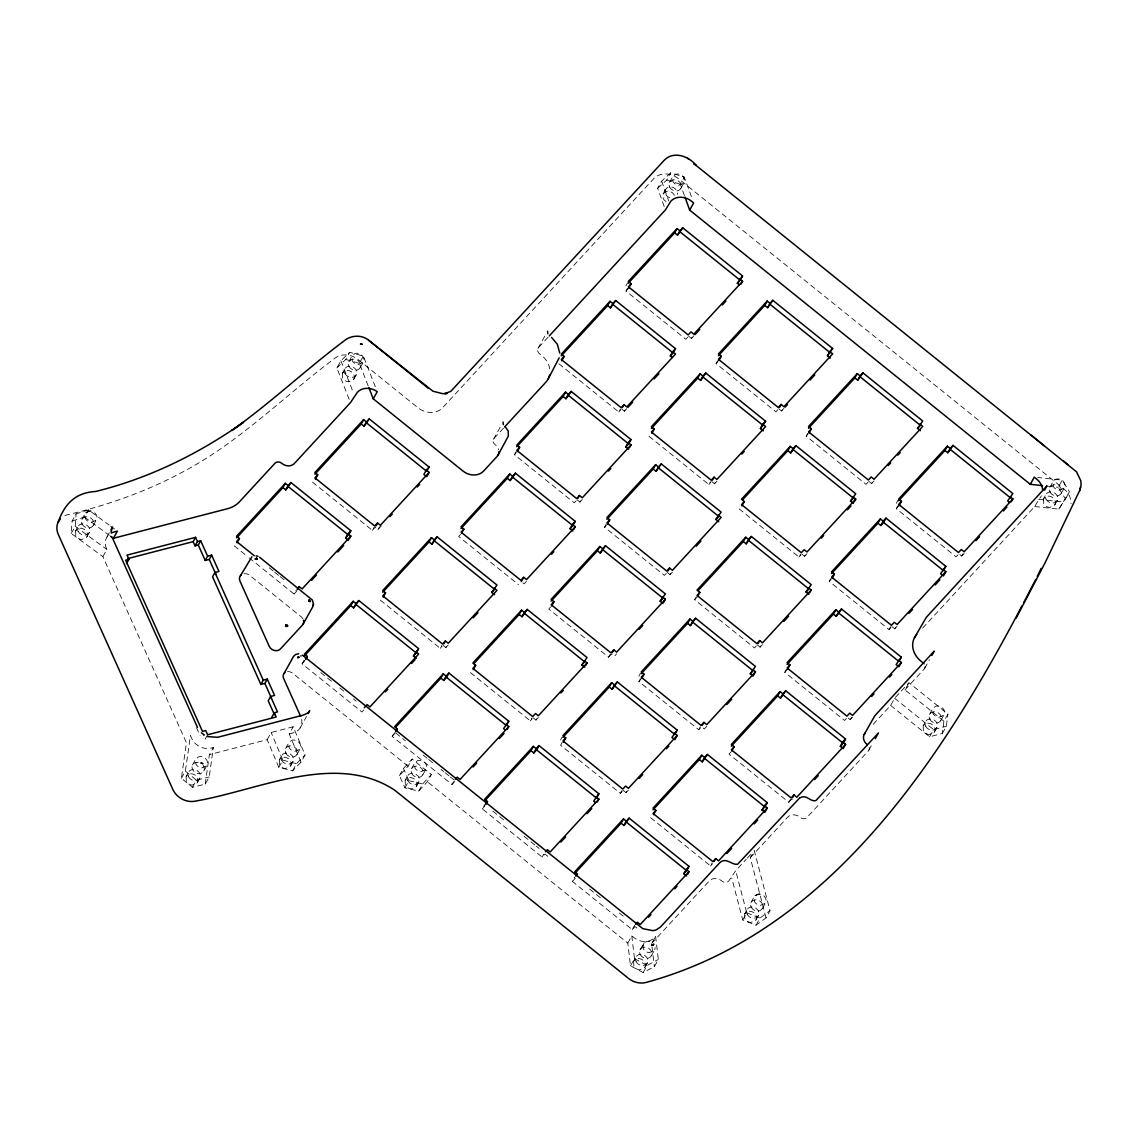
<?xml version="1.0" encoding="UTF-8"?>
<svg xmlns="http://www.w3.org/2000/svg" width="1138" height="1138" viewBox="0 0 1138 1138"><rect width="100%" height="100%" fill="white"/><g stroke="black" fill="none" stroke-linecap="round" stroke-linejoin="round"><path stroke-width="0.75" stroke-dasharray="5 3.75" d="M181.397 778.278L185.394 771.109L190.43 735.561L191.767 738.548A15.263 12.874 29.1 0 0 211.142 748.05L213.375 747.481L209.207 776.955L205.21 784.125L192.436 787.311L181.397 778.278L186.433 742.73L102.875 556.638L71.225 533.466L72.078 521.062L76.075 513.892L88.48 509.938L109.148 525.073M71.225 533.466L75.222 526.297L76.075 513.892M890.641 705.418L929.618 736.77L942.335 733.469L943.928 721.222L947.926 714.052L908.949 682.7L894.624 698.248L890.641 705.418L872.135 725.489M942.335 733.469L946.332 726.3L947.926 714.052M205.21 784.125L209.378 754.636L213.375 747.481M642.842 944.995L643.411 948.936A6.415 5.42 29.1 0 0 649.314 952.677L654.151 950.671A6.415 5.42 29.1 0 0 655.075 947.598M75.577 530.792L75.762 535.756A6.415 5.42 29.1 0 0 81.651 539.497L86.502 537.492A6.415 5.42 29.1 0 0 85.791 530.649A6.415 5.42 29.1 0 0 78.437 528.473L75.577 530.792L77.925 526.595M186.148 776.386L186.333 781.351A6.415 5.42 29.1 0 0 192.222 785.078L197.073 783.072A6.415 5.42 29.1 0 0 196.376 776.244A6.415 5.42 29.1 0 0 189.008 774.053L186.148 776.386L188.495 772.19M342.51 373.079L342.68 378.044A6.415 5.42 29.1 0 0 348.584 381.785L353.42 379.779A6.415 5.42 29.1 0 0 352.723 372.937A6.415 5.42 29.1 0 0 345.369 370.746L342.51 373.079L344.842 368.883M279.294 759.843L279.464 764.807A6.415 5.42 29.1 0 0 285.368 768.534L290.218 766.528A6.415 5.42 29.1 0 0 289.507 759.7A6.415 5.42 29.1 0 0 282.153 757.51L279.294 759.843L281.627 755.646M405.171 780.156L405.341 785.12A6.415 5.42 29.1 0 0 411.245 788.862L416.081 786.856A6.415 5.42 29.1 0 0 415.384 780.014A6.415 5.42 29.1 0 0 408.016 777.837L405.171 780.156L407.504 775.96M665.502 189.605L662.771 194.826L663.34 198.766A6.415 5.42 29.1 0 0 667.821 202.251M633.653 961.183L633.838 966.134A6.415 5.42 29.1 0 0 639.727 969.875L644.577 967.869A6.415 5.42 29.1 0 0 643.88 961.041A6.415 5.42 29.1 0 0 636.512 958.85L633.653 961.183L636 956.987M644.108 942.819L642.686 946.332L644.108 942.819L646.085 941.652A6.415 5.42 29.1 0 1 651.69 942.392M744.693 913.857L744.878 918.821A6.415 5.42 29.1 0 0 750.767 922.562L755.618 920.542A6.415 5.42 29.1 0 0 754.921 913.714A6.415 5.42 29.1 0 0 747.552 911.524L744.693 913.857L747.04 909.66M923.203 725.802L923.387 730.767A6.415 5.42 29.1 0 0 929.277 734.508L934.127 732.502A6.415 5.42 29.1 0 0 933.416 725.66A6.415 5.42 29.1 0 0 926.062 723.484L923.203 725.802L925.535 721.606M1043.56 498.729L1043.731 503.693A6.415 5.42 29.1 0 0 1049.634 507.434L1054.485 505.414A6.415 5.42 29.1 0 0 1053.774 498.586A6.415 5.42 29.1 0 0 1046.419 496.396L1043.56 498.729L1045.893 494.532M81.908 519.44L85.25 513.423L88.01 511.261A6.415 5.42 29.1 0 1 95.379 513.451A6.415 5.42 29.1 0 1 96.076 520.294L91.225 522.299A6.415 5.42 29.1 0 1 85.336 518.558L85.25 513.423M72.078 521.062L84.482 517.107L88.48 509.938M86.901 536.866L89.319 532.527M106.958 537.008L109.348 532.712M102.875 556.638L106.858 549.469L106.431 548.502A15.263 12.874 29.1 0 1 108.821 534.789M349.153 399.353L336.876 367.958L340.874 360.789L349.693 352.282L363.349 356.151L375.981 388.442M336.876 367.958L345.696 359.452L349.693 352.282M348.84 361.713L352.183 355.71L354.942 353.548A6.415 5.42 29.1 0 1 362.297 355.739A6.415 5.42 29.1 0 1 363.008 362.567L358.157 364.573A6.415 5.42 29.1 0 1 352.254 360.846L352.183 355.71M368.2 385.924L359.366 363.321L363.349 356.151M353.818 379.139L356.237 374.8M207.628 734.75L205.238 739.046L203.332 734.849M192.478 765.02L195.821 759.003L198.581 756.855A6.415 5.42 29.1 0 1 205.95 759.032A6.415 5.42 29.1 0 1 206.647 765.874L201.81 767.88A6.415 5.42 29.1 0 1 195.907 764.139L195.821 759.003M249.194 557.876L294.059 594.008L296.463 589.697M192.436 787.311L196.433 780.142L209.207 776.955M197.471 782.446L199.89 778.108M312.523 482.156L372.354 530.336L373.947 527.463M363.79 709.941L361.912 711.975L302.082 663.81L304.472 659.499M372.354 530.336L375.156 527.292L378.001 529.568L379.594 526.709M267.174 739.657L271.157 732.488L293.191 726.769L305.069 754.949L301.072 762.119L292.551 770.867L278.824 767.311L267.174 739.657L209.378 754.636M301.072 762.119L289.208 733.939L293.191 726.769M285.624 748.477L288.967 742.46L291.726 740.312A6.415 5.42 29.1 0 1 299.081 742.488A6.415 5.42 29.1 0 1 299.792 749.33L294.941 751.336A6.415 5.42 29.1 0 1 289.052 747.595L288.967 742.46M300.162 727.922L306.549 716.456M278.824 767.311L282.821 760.141L271.157 732.488M290.617 765.902L293.021 761.564M292.551 770.867L296.534 763.698L305.069 754.949M537.961 348.37L545.145 335.468M493.465 439.24L500.649 426.337M664.222 206.561L657.636 188.311L661.633 181.141L670.723 172.876L684.322 177.087L692.487 199.691M657.636 188.311L666.74 180.046L670.723 172.876M576.141 500.805L574.263 502.84L514.433 454.674L516.026 451.8M669.5 182.436L672.843 176.418L675.602 174.27A6.415 5.42 29.1 0 1 682.956 176.447A6.415 5.42 29.1 0 1 683.668 183.289L678.817 185.295A6.415 5.42 29.1 0 1 672.914 181.554L672.843 176.418M684.422 195.551L680.339 184.256L684.322 177.087M625.928 285.738L627.536 282.864M687.665 337.204L685.801 339.238L625.971 291.058L627.564 288.199M380.377 600.139L440.207 648.304L441.8 645.445M454.816 781.465L452.014 784.509L392.183 736.343L394.573 732.047L405.455 740.81M443.009 645.26L445.854 647.55L447.447 644.677M399.438 775.632L403.435 768.463L412.112 759.046L431.359 774.551L427.362 781.721L418.684 791.138L404.929 787.866L399.438 775.632L408.115 766.215L412.112 759.046M411.501 768.79L414.844 762.787L417.603 760.625A6.415 5.42 29.1 0 1 424.958 762.816A6.415 5.42 29.1 0 1 425.655 769.644L420.818 771.649A6.415 5.42 29.1 0 1 414.915 767.922L414.844 762.787M404.929 787.866L408.926 780.711L403.435 768.463M558.929 363.804L618.773 411.97L620.366 409.097M621.576 408.926L624.406 411.202L626.014 408.343M416.48 786.216L418.898 781.877M418.684 791.138L422.682 783.968L431.359 774.551M577.066 499.795L579.911 502.071L581.504 499.212M688.604 336.194L691.435 338.47L693.042 335.61M452.014 784.509L453.607 781.65M666.242 573.353L664.364 575.373L604.534 527.207L606.127 524.334M777.766 409.737L775.903 411.771L716.072 363.605L717.665 360.732M470.478 672.672L530.308 720.852L531.901 717.978M547.762 856.288L544.917 854.012L542.115 857.056L482.284 808.876L484.674 804.58M533.11 717.808L535.955 720.084L537.549 717.225M560.55 739.885L562.144 737.026M550.636 606.981L548.772 609.015L608.602 657.181L610.196 654.307M562.172 742.346L560.579 745.219L620.409 793.385L622.287 791.351M649.044 436.338L708.874 484.504L710.468 481.644M711.677 481.459L714.508 483.75L716.115 480.876M667.167 572.329L670.012 574.619L671.605 571.745M778.705 408.727L781.536 411.017L783.143 408.144M638.831 676.214L640.438 673.355M706.726 726.371L704.351 728.96L701.506 726.67L698.704 729.714L638.873 681.548L640.466 678.675M542.115 857.056L543.708 854.183M756.343 645.886L754.466 647.92L694.635 599.74L696.228 596.881M867.867 482.284L866.004 484.319L806.173 436.139L807.767 433.279M620.409 793.385L622.002 790.512M636.91 928.067L635.032 926.545L632.216 929.59L572.386 881.424L574.775 877.114M623.211 790.341L626.056 792.631L627.65 789.758M698.704 729.714L700.297 726.855M739.145 508.871L798.976 557.051L800.569 554.178M801.778 554.007L804.609 556.283L806.216 553.424M757.282 644.876L760.113 647.152L761.706 644.293M868.806 481.274L871.651 483.55L873.244 480.677M632.216 929.59L634.62 925.294L632.145 923.302M627.806 943.089L631.803 935.92L633.852 937.584A15.263 12.874 29.1 0 0 654.478 937.556L655.602 936.332L658.347 959.476L654.364 966.646L643.183 972.592L630.509 965.863L627.806 943.089L427.362 781.721M890.94 627.55L889.077 629.584L829.246 581.418L830.84 578.545M846.444 718.419L844.567 720.454L784.736 672.288L786.33 669.414M630.509 965.863L634.492 958.694L631.803 935.92M639.983 949.817L644.008 942.918M896.246 503.352L897.839 500.478M652.415 942.065L655.602 936.332M957.968 554.818L956.105 556.852L896.275 508.686L897.868 505.813M644.976 967.243L647.394 962.904M643.183 972.592L647.166 965.422L658.347 959.476M650.68 817.753L710.51 865.918L712.104 863.059M651.619 943.487L709.33 880.869A9.161 7.724 29.1 0 1 721.705 880.855L722.089 881.168A4.879 4.125 29.1 0 0 728.676 881.153L735.703 870.698L746.144 859.361M766.03 917.854L750.283 857.711L754.281 850.541L770.013 910.685L766.03 917.854L756.03 925.208L742.73 919.959L731.706 877.867M730.838 752.062L728.974 754.081L788.805 802.262L790.398 799.388M889.077 629.584L890.67 626.711M891.879 626.54L894.724 628.83L896.317 625.957M848.322 718.178L850.214 719.7L851.807 716.826M751.023 902.491L754.366 896.474L757.126 894.326A6.415 5.42 29.1 0 1 764.494 896.516A6.415 5.42 29.1 0 1 765.191 903.344L760.355 905.35A6.415 5.42 29.1 0 1 754.451 901.609L754.366 896.474M742.73 919.959L746.713 912.79L735.703 870.698M756.016 919.917L758.434 915.578M756.03 925.208L760.013 918.039L770.013 910.685M959.86 554.562L961.752 556.084L963.345 553.224M868.906 750.113L871.295 745.803M943.928 721.222L904.966 689.87L908.949 682.7M924.668 668.305L929.462 659.699M922.69 628.062L1034.698 506.524L1039.748 498.188A15.263 12.874 29.1 0 0 1041.412 495.827M1049.89 487.363L1053.233 481.346L1055.993 479.198A6.415 5.42 29.1 0 1 1063.347 481.374A6.415 5.42 29.1 0 1 1064.058 488.216L1059.208 490.222A6.415 5.42 29.1 0 1 1053.319 486.481L1053.233 481.346M929.533 714.436L932.875 708.433L935.635 706.271A6.415 5.42 29.1 0 1 942.989 708.462A6.415 5.42 29.1 0 1 943.701 715.29L938.85 717.296A6.415 5.42 29.1 0 1 932.961 713.569L932.875 708.433M1034.698 506.524L1058.852 509.113L1065.453 498.956L1058.212 487.32L1062.195 480.151L1037.756 477.519M1054.869 504.788L1057.287 500.45M929.618 736.77L933.615 729.6L946.332 726.3M934.526 731.862L936.93 727.523M1058.852 509.113L1069.45 491.787L1062.195 480.151M1065.453 498.956L1069.45 491.787M93.302 525.358L96.474 519.653M360.234 367.631L363.406 361.941M203.873 770.938L207.045 765.248M297.018 754.394L300.19 748.704M680.894 188.353L684.066 182.663M422.881 774.708L426.053 769.018M651.377 955.735L654.549 950.045M762.417 908.409L765.59 902.719M1061.285 493.28L1064.457 487.59M940.927 720.354L944.099 714.664M663.17 193.801L666.029 191.469A6.415 5.42 29.1 0 1 674.82 196.248M294.059 594.008L296.876 590.963M548.075 337.218L538.502 347.616A4.879 4.125 29.1 0 0 539.469 353.719L541.66 355.483A21.38 18.023 29.1 0 1 549.853 369.523M378.001 529.568L381.557 525.699M625.971 291.058L628.773 288.014M503.437 428.244L493.992 438.486A4.879 4.125 29.1 0 0 494.959 444.588L495.343 444.901A9.161 7.724 29.1 0 1 498.615 449.709M302.082 663.81L304.884 660.765L302.054 658.475M514.433 454.674L516.296 452.639M460.534 534.433L458.671 536.467L518.501 584.648M618.773 411.97L620.637 409.936M624.406 411.202L626.782 408.627M691.435 338.47L693.824 335.895M440.207 648.304L442.07 646.284M445.854 647.55L448.23 644.962M579.911 502.071L582.286 499.497M716.072 363.605L717.936 361.571M526.524 581.305L524.134 583.879L521.304 581.603M392.183 736.343L394.986 733.299L392.155 731.009M604.534 527.207L606.398 525.173M708.874 484.504L710.738 482.484M714.508 483.75L716.897 481.161M781.536 411.017L783.926 408.428M530.308 720.852L532.186 718.818M535.955 720.084L538.331 717.509M670.012 574.619L672.387 572.044M806.173 436.139L808.037 434.104M608.602 657.181L611.405 654.137L614.25 656.413L616.625 653.838M482.284 808.876L485.087 805.832L482.256 803.556M694.635 599.74L696.499 597.72M638.873 681.548L640.737 679.514M798.976 557.051L800.839 555.017M804.609 556.283L806.998 553.708M871.651 483.55L874.027 480.976M626.056 792.631L628.432 790.042M760.113 647.152L762.488 644.577M829.246 581.418L831.11 579.384M896.275 508.686L899.077 505.642M572.386 881.424L575.188 878.38L572.357 876.089M784.736 672.288L787.539 669.244M894.724 628.83L897.1 626.241M961.752 556.084L964.128 553.509M710.51 865.918L712.388 863.898M850.214 719.7L852.59 717.111M788.805 802.262L791.607 799.217L793.499 800.739M747.31 858.109L753.114 851.807M750.283 857.711L787.624 817.198A9.161 7.724 29.1 0 1 799.986 817.184L800.37 817.497A4.879 4.125 29.1 0 0 806.97 817.497L868.379 750.867A4.879 4.125 29.1 0 0 869.148 747.325M904.966 689.87L924.141 669.059A4.879 4.125 29.1 0 0 924.91 665.531M85.933 512.541L90.343 510.99M755.049 895.606L759.459 894.041M86.033 512.441L90.144 510.976M755.148 895.506L759.259 894.041M289.208 733.939L293.007 732.957A15.263 12.874 29.1 0 0 301.655 719.415M1047.742 486.196L1058.212 487.32M1038.681 499.354L1062.849 501.943M408.926 780.711L422.682 783.968M282.821 760.141L296.534 763.698M345.696 359.452L359.366 363.321M666.74 180.046L680.339 184.256M746.713 912.79L760.013 918.039M634.492 958.694L647.166 965.422M110.528 526.083L114.653 529.113M84.482 517.107L109.291 535.273M75.222 526.297L106.858 549.469M894.624 698.248L933.615 729.6M269.265 567.805L273.333 571.091M274.699 572.186L278.782 575.472M280.133 576.568L285.581 580.949M234.229 545.827L247.828 556.781M320.788 672.643L326.236 677.025M327.588 678.12L331.67 681.406M339.835 687.964L343.904 691.25M353.434 698.917L356.151 701.108M423.18 755.077L427.305 758.392M428.685 759.501L434.175 763.925M441.018 769.43L443.706 771.592M445.043 772.674L449.055 775.903M450.392 776.984L454.403 780.213M492.839 811.152L503.721 819.915M524.12 836.33L529.554 840.712M530.92 841.807L534.988 845.093M536.354 846.188L539.071 848.379M589.64 889.077L601.803 898.864M619.356 913.003L623.411 916.275M408.115 766.215L292.551 673.184A6.103 5.149 29.1 0 0 287.217 671.69M185.394 771.109L196.433 780.142M196.461 727.609L200.089 735.674M340.874 360.789L353.15 392.183M661.633 181.141L668.817 201.056M652.003 946.802L654.364 966.646M302.95 618.93A6.714 5.662 29.1 0 0 301.086 616.696L249.805 575.43A6.714 5.662 29.1 0 0 243.945 573.78M64.852 515.685A18.393 15.519 29.1 0 1 67.555 514.717C122.52 501.716 175.793 480.336 222.166 447.746C261.64 420.15 296.591 386.792 335.198 358.043A18.308 15.448 29.1 0 1 358.171 359.608L417.931 407.717A18.336 15.463 29.1 0 0 442.668 407.689L653.724 178.666A18.336 15.463 29.1 0 1 678.447 178.638L1063.888 488.942A18.336 15.463 29.1 0 1 1071 503.665M669.656 197.77A6.415 5.42 29.1 0 1 665.189 190.402A6.415 5.42 29.1 0 1 672.643 187.272A6.415 5.42 29.1 0 1 677.252 194.584M203.119 765.22A6.415 5.42 29.1 0 1 200.516 773.47A6.415 5.42 29.1 0 1 192.038 767.823A6.415 5.42 29.1 0 1 199.079 762.531M1046.021 499.169A6.415 5.42 29.1 0 0 1056.718 501.303A6.415 5.42 29.1 0 0 1052.067 491.943A6.415 5.42 29.1 0 0 1046.021 499.169M1050.004 492A6.415 5.42 29.1 0 0 1060.716 494.148A6.415 5.42 29.1 0 0 1056.064 484.774A6.415 5.42 29.1 0 0 1050.004 492M669.613 187.073A6.415 5.42 29.1 0 0 680.325 189.207A6.415 5.42 29.1 0 0 675.659 179.847A6.415 5.42 29.1 0 0 669.613 187.073M348.953 366.351A6.415 5.42 29.1 0 0 359.665 368.499A6.415 5.42 29.1 0 0 354.999 359.124A6.415 5.42 29.1 0 0 348.953 366.351M344.97 373.52A6.415 5.42 29.1 0 0 355.668 375.668A6.415 5.42 29.1 0 0 351.016 366.294A6.415 5.42 29.1 0 0 344.97 373.52M82.036 524.077A6.415 5.42 29.1 0 0 92.733 526.211A6.415 5.42 29.1 0 0 88.081 516.851A6.415 5.42 29.1 0 0 82.036 524.077M78.038 531.247A6.415 5.42 29.1 0 0 88.75 533.381A6.415 5.42 29.1 0 0 84.098 524.006A6.415 5.42 29.1 0 0 78.038 531.247M281.755 760.284A6.415 5.42 29.1 0 0 292.452 762.417A6.415 5.42 29.1 0 0 287.8 753.057A6.415 5.42 29.1 0 0 281.755 760.284M285.738 753.114A6.415 5.42 29.1 0 0 296.449 755.248A6.415 5.42 29.1 0 0 291.797 745.888A6.415 5.42 29.1 0 0 285.738 753.114M640.111 954.455A6.415 5.42 29.1 0 0 650.808 956.589A6.415 5.42 29.1 0 0 646.156 947.229A6.415 5.42 29.1 0 0 640.111 954.455M411.615 773.427A6.415 5.42 29.1 0 0 422.312 775.575A6.415 5.42 29.1 0 0 417.66 766.201A6.415 5.42 29.1 0 0 411.615 773.427M407.632 780.597A6.415 5.42 29.1 0 0 418.329 782.745A6.415 5.42 29.1 0 0 413.677 773.371A6.415 5.42 29.1 0 0 407.632 780.597M636.114 961.624A6.415 5.42 29.1 0 0 646.825 963.758A6.415 5.42 29.1 0 0 642.173 954.398A6.415 5.42 29.1 0 0 636.114 961.624M751.151 907.128A6.415 5.42 29.1 0 0 761.848 909.276A6.415 5.42 29.1 0 0 757.197 899.902A6.415 5.42 29.1 0 0 751.151 907.128M747.154 914.298A6.415 5.42 29.1 0 0 757.865 916.446A6.415 5.42 29.1 0 0 753.214 907.071A6.415 5.42 29.1 0 0 747.154 914.298M929.646 719.074A6.415 5.42 29.1 0 0 940.358 721.222A6.415 5.42 29.1 0 0 935.706 711.847A6.415 5.42 29.1 0 0 929.646 719.074M925.663 726.243A6.415 5.42 29.1 0 0 936.361 728.391A6.415 5.42 29.1 0 0 931.709 719.017A6.415 5.42 29.1 0 0 925.663 726.243M188.609 776.827A6.415 5.42 29.1 0 0 199.321 778.961A6.415 5.42 29.1 0 0 194.669 769.601A6.415 5.42 29.1 0 0 188.609 776.827"/><path stroke-width="1.5" d="M300.944 656.157L300.958 655.716M1016.163 618.133L1045.31 562.343L1079.72 490.421L1081.1 484.717L1080.801 480.777L1076.548 471.843L693.625 163.459L696.001 165.266C688.405 155.792 673.07 150.543 663.795 160.728L450.833 391.316L444.844 393.677L447.362 393.364L442.81 393.691L432.995 391.23L368.669 340.276C362.382 334.928 352.581 335.041 345.895 339.551C306.89 368.612 271.498 402.24 231.868 430.463L243.518 422.226C198.78 453.778 148.993 478.387 95.663 491.474C75.307 492.654 64.681 503.835 58.081 522.257A18.393 15.519 29.1 0 0 58.351 534.576L172.905 789.559A18.336 15.463 29.1 0 0 196.149 800.953C258.113 790.441 335.71 751.265 394.673 790.156L628.389 978.31A18.35 15.477 29.1 0 0 646.398 982.364C827.525 932.747 939.604 762.631 1022.009 605.814M111.026 531.816L112.548 526.979L110.955 529.839M303.149 624.051L312.722 606.853L313.476 603.951L312.296 599.996L259.606 557.264M313.149 605.644L313.476 603.951M1079.72 490.421L1080.716 487.22M285.894 624.975L285.482 626.213L286.847 625.089L287.857 626.014L286.634 625.231L286.762 626.526L286.363 625.246L286.107 626.469L285.894 624.975L286.847 625.089M503.039 422.042L503.352 424.702M547.534 331.172L547.847 333.832M559.171 357.844L548.217 378.869M1037.287 576.34L1041.114 568.403M1023.631 602.727L1035.765 579.512M110.671 536.283L113.43 538.288L117.413 531.133L114.113 531.987A15.263 12.874 29.1 0 0 111.254 533.082M126.503 563.637L128.893 559.327L126.987 555.116L195.551 537.349L197.443 541.56L195.053 545.87L193.147 541.645L195.551 537.349M198.297 545.031L200.686 540.721L207.614 556.169L205.224 560.465L198.297 545.031L195.053 545.87M205.224 560.465L209.236 559.427L211.625 555.116L218.965 571.475L214.954 572.514L212.564 576.81L260.872 684.45L264.884 683.412L267.274 679.116L274.599 695.446L270.588 696.484L268.198 700.795L274.443 714.678M237.031 542.783L239.435 538.487L236.59 536.197L285.325 483.323L288.156 485.599L285.766 489.909L282.935 487.619L285.325 483.323M285.766 489.909L290.972 482.555L350.817 530.721L349.224 533.58M240.388 575.856L251.939 556.766M315.326 479.126L317.715 474.816L314.885 472.54L363.619 419.652L366.45 421.942L364.06 426.238L361.23 423.962L363.619 419.652M498.913 451.516A9.161 7.724 29.1 0 1 497.164 456.338L483.622 471.032A15.263 12.874 29.1 0 1 462.995 471.061L374.018 399.424A15.249 12.859 29.1 0 0 373.25 398.841L377.233 391.671A15.263 12.874 29.1 0 0 357.389 392.283L350.447 402.653L294.372 463.507A9.161 7.724 29.1 0 1 281.996 463.522L281.612 463.209A4.879 4.125 29.1 0 0 275.012 463.223L239.563 501.687A30.541 25.747 29.1 0 1 227.6 508.686L113.43 538.288M364.06 426.238L369.267 418.884L429.111 467.049L427.504 469.923M297.672 589.527L299.266 586.653L302.096 588.943L350.831 536.055L348 533.779L350.817 530.721M260.872 684.45L263.262 680.154L267.274 679.116M348.441 540.365L345.596 538.075L348 533.779M349.238 538.928L350.831 536.055M283.988 673.568L293.561 656.37L295.624 654.478L298.697 653.753M375.953 525.856L377.56 522.996L380.391 525.272L429.126 472.398L426.295 470.108L429.111 467.049M271.882 717.068L274.286 712.758L277.53 711.933L270.588 696.484M305.681 659.329L307.274 656.455L304.443 654.179L353.178 601.291L356.009 603.581L353.619 607.877L350.788 605.601L353.178 601.291M426.295 470.108L423.891 474.404L425.783 475.926M426.736 476.694L429.126 472.398M353.619 607.877L358.826 600.523L418.67 648.688L413.45 656.057L416.295 658.333M308.142 713.583L309.749 710.724L307.872 712.943L303.505 715.02L217.643 737.296L207.557 736.613M383.179 597.094L385.569 592.798L382.738 590.508L431.473 537.634L434.303 539.91L431.914 544.206L429.069 541.93L431.473 537.634M431.914 544.206L437.12 536.851L496.95 585.032L491.744 592.386L494.575 594.662M498.16 454.916L508.33 436.082L508.217 430.989L505.272 426.835M461.473 533.423L463.863 529.127L461.032 526.837L509.753 473.963L512.598 476.239L510.208 480.549L507.363 478.259L509.753 473.963M561.745 360.76L564.135 356.45L561.304 354.174L610.025 301.286L612.87 303.576L610.48 307.872L607.635 305.596L610.025 301.286M517.235 451.63L519.625 447.319L516.794 445.043L565.529 392.155L568.36 394.445L565.97 398.741L563.139 396.465L565.529 392.155M510.208 480.549L515.414 473.18L575.245 521.36L573.652 524.22M413.45 656.057L417.859 650.125M610.48 307.872L615.686 300.517L675.517 348.683L673.924 351.557M565.97 398.741L571.176 391.387L631.021 439.553L629.414 442.426M628.773 288.014L631.163 283.718L628.332 281.442L677.053 228.553L679.898 230.843L677.508 235.139L674.663 232.849L677.053 228.553M443.806 643.824L445.399 640.964L448.244 643.24L496.979 590.366L494.134 588.076M395.782 731.862L397.375 729.003L394.545 726.713L443.279 673.838L446.11 676.114L443.72 680.424L440.89 678.134L443.279 673.838M1042.493 485.627L1030.274 484.319L689.656 210.089L693.654 202.92L691.449 201.156A15.263 12.874 29.1 0 0 670.837 201.184L665.431 209.89L549.27 335.923M677.508 235.139L682.715 227.785L742.545 275.951L740.952 278.824M446.537 677.366L448.927 673.056L508.771 721.236L506.367 725.532L446.537 677.366L443.72 680.424M521.304 581.603L523.693 577.293L526.538 579.583L575.273 526.695L572.428 524.419L575.245 521.36M473.28 669.628L475.67 665.332L472.839 663.041L521.574 610.167L524.405 612.443L522.015 616.753L519.17 614.463L521.574 610.167M622.372 407.489L623.965 404.63L626.81 406.906L675.531 354.032L672.7 351.742L675.517 348.683M577.862 498.359L579.47 495.499L582.3 497.775L631.035 444.901L628.204 442.611L631.021 439.553M572.869 531.005L570.038 528.715L572.428 524.419M522.015 616.753L527.221 609.399L587.052 657.565L581.845 664.919L584.69 667.209M573.666 529.568L575.273 526.695M672.202 357.56L670.31 356.038L672.7 351.742M628.645 449.197L625.8 446.907L628.204 442.611M629.442 447.76L631.035 444.901M551.574 605.971L553.964 601.661L551.133 599.385L599.868 546.496L602.699 548.786L600.309 553.082L597.464 550.806L599.868 546.496M651.846 433.294L654.236 428.998L651.405 426.707L700.126 373.833L702.971 376.109L700.581 380.405L697.736 378.129L700.126 373.833M739.231 284.827L737.339 283.305L742.545 275.951M607.336 524.163L609.726 519.867L606.895 517.577L655.63 464.702L658.461 466.978L656.071 471.274L653.24 468.998L655.63 464.702M740.966 284.159L742.573 281.285L739.728 279.009M508.771 721.236L503.551 728.59L505.443 730.112M600.309 553.082L605.516 545.728L665.346 593.894L660.14 601.248L662.97 603.538M507.192 729.444L508.786 726.57L505.955 724.294M700.581 380.405L705.788 373.051L765.618 421.231L760.412 428.585L763.242 430.861M656.071 471.274L661.278 463.92L721.122 512.1L715.902 519.454L718.747 521.73M718.875 360.561L721.264 356.251L718.434 353.975L767.168 301.086L769.999 303.377L767.609 307.673L764.764 305.397L767.168 301.086M485.883 804.41L487.477 801.536L484.646 799.26L533.381 746.372L536.211 748.662L533.822 752.958L530.991 750.667L533.381 746.372M767.609 307.673L772.816 300.318L832.646 348.484L827.44 355.853L830.271 358.129M536.638 749.899L539.028 745.603L598.873 793.769L596.468 798.065L536.638 749.899L533.822 752.958M585.487 665.773L587.08 662.899L584.235 660.623M612.201 652.7L613.795 649.841L616.64 652.117L665.374 599.242L662.529 596.952M563.381 742.175L565.771 737.865L562.94 735.589L611.675 682.7L614.506 684.991L612.116 689.287L609.271 687.011L611.675 682.7M712.473 480.037L714.067 477.163L716.912 479.439L765.646 426.565L762.801 424.275L765.618 421.231M667.978 570.906L669.571 568.033L672.402 570.309L721.136 517.434L718.306 515.158M612.116 689.287L617.322 681.932L677.167 730.098L675.559 732.972M663.767 602.102L665.374 599.242M760.412 428.585L762.801 424.275M779.502 407.29L781.095 404.431L783.94 406.707L832.675 353.833L829.83 351.542L832.646 348.484M641.676 678.504L644.065 674.208L641.235 671.918L689.969 619.044L692.8 621.32L690.41 625.616L687.565 623.34L689.969 619.044M741.948 505.827L744.337 501.531L741.507 499.241L790.241 446.366L793.072 448.656L790.682 452.952L787.837 450.662L790.241 446.366M827.44 355.853L829.83 351.542M697.438 596.696L699.827 592.4L696.997 590.11L745.731 537.236L748.562 539.526L746.172 543.822L743.342 541.532L745.731 537.236M598.873 793.769L593.652 801.124L595.544 802.646M690.41 625.616L695.617 618.261L755.447 666.441L750.241 673.796L753.072 676.072L755.476 671.776L752.631 669.485M597.294 801.977L598.887 799.104L596.056 796.828M790.682 452.952L795.889 445.598L855.719 493.764L850.513 501.118L853.344 503.409M746.172 543.822L751.379 536.467L811.223 584.633L806.003 591.988L808.848 594.278M808.976 433.094L811.366 428.798L808.535 426.508L857.27 373.634L860.1 375.91L857.711 380.22L854.866 377.93L857.27 373.634M857.711 380.22L862.917 372.851L922.747 421.032L917.541 428.386L920.372 430.676M621.092 823.215L623.482 818.905L626.313 821.195L623.923 825.491L621.092 823.215L574.733 873.515M677.167 730.098L671.946 737.467L673.838 738.989M623.923 825.491L629.129 818.137L688.974 866.303L687.38 869.176M674.791 739.743L677.181 735.447L674.336 733.157M702.302 725.233L703.896 722.374L706.741 724.65L755.476 671.776M653.482 814.708L655.872 810.412L653.041 808.122L701.776 755.248L704.607 757.524L702.217 761.834L699.386 759.544L701.776 755.248M758.079 643.439L759.672 640.566L762.503 642.856L811.238 589.968L808.407 587.692M702.217 761.834L707.423 754.466L767.268 802.646L764.864 806.942M854.14 501.972L855.748 499.098L852.903 496.822M809.644 592.841L811.238 589.968M731.777 751.037L734.166 746.741L731.336 744.451L780.071 691.577L782.901 693.853L780.512 698.163L777.667 695.873L780.071 691.577M832.049 578.374L834.439 574.064L831.608 571.788L880.343 518.9L883.173 521.19L880.784 525.486L877.939 523.21L880.343 518.9M787.539 669.244L789.943 664.933L787.098 662.657L835.833 609.769L838.663 612.059L836.274 616.355L833.443 614.079L835.833 609.769M686.598 875.947L683.753 873.671L688.974 866.303M780.512 698.163L785.718 690.809L845.548 738.975L843.955 741.834M687.395 874.51L688.988 871.651L686.157 869.361M883.6 522.427L885.99 518.131L945.82 566.297L943.43 570.607L883.6 522.427L880.784 525.486M836.274 616.355L841.494 609.001L901.324 657.167L899.731 660.04M899.077 505.642L901.467 501.332L898.636 499.056L947.371 446.167L950.202 448.457L947.812 452.753L944.967 450.477L947.371 446.167M714.109 861.452L715.717 858.578L718.547 860.869L767.282 807.98L764.452 805.704L767.268 802.646M947.812 452.753L953.018 445.399L1012.848 493.565L1007.642 500.919L1009.534 502.441M767.282 807.98L764.892 812.276L762.047 810L764.452 805.704M792.404 797.781L794.011 794.907L796.842 797.197L845.577 744.309L842.732 742.033L845.548 738.975M845.577 744.309L843.187 748.619L840.342 746.329L842.732 742.033M945.82 566.297L940.614 573.666L942.506 575.188M943.445 575.942L945.849 571.646L943.004 569.356M901.324 657.167L896.104 664.535L897.996 666.057M914.426 637.821L926.318 617.308L1047.003 485.798L1044.613 490.094M898.949 666.811L901.339 662.515L898.508 660.225M864.211 734.437L874.781 715.816L934.241 651.107L931.851 655.403M875.293 738.633L878.479 732.9L815.918 800.569C810.327 802.205 806.771 794.04 800.199 797.738M1011.284 501.773L1012.877 498.913L1010.032 496.623M1030.274 484.319L1034.271 477.149L1036.732 479.126A15.263 12.874 29.1 0 1 1042.664 490.165M58.081 522.257L60.385 518.914M236.576 537.918L282.935 487.619M239.435 538.487L236.619 541.532L254.3 555.757M288.156 485.599L290.972 482.555M314.87 474.262L361.23 423.962M317.715 474.816L314.913 477.86L374.743 526.041L377.56 522.996M366.45 421.942L369.267 418.884M297.388 588.687L299.266 586.653M345.596 538.075L347.474 536.041M311.599 580.337L316.35 575.188M337.744 551.973L343.69 545.515M389.879 516.68L392.269 514.091M417.219 487.007L419.595 484.432M561.276 355.895L607.635 305.596M628.304 283.163L674.663 232.849M564.135 356.45L561.333 359.494L621.163 407.674L623.965 404.63M612.87 303.576L615.686 300.517M631.163 283.718L628.361 286.762L688.191 334.928L690.994 331.883L693.839 334.174L742.573 281.285M679.898 230.843L682.715 227.785M504.603 426.963L545.899 382.169A21.38 18.023 29.1 0 0 549.597 375.056M304.429 655.901L350.788 605.601M305.411 658.489L307.274 656.455M356.009 603.581L358.826 600.523M382.724 592.229L429.069 541.93M516.78 446.765L563.139 396.465M385.569 592.798L382.766 595.843L442.597 644.008L445.399 640.964M434.303 539.91L437.12 536.851M519.625 447.319L516.823 450.364L576.653 498.544L579.47 495.499M568.36 394.445L571.176 391.387M461.004 528.558L507.363 478.259M463.863 529.127L461.061 532.171L520.891 580.337L523.693 577.293M512.598 476.239L515.414 473.18M670.31 356.038L672.188 354.003M737.339 283.305L739.216 281.271M627.977 407.333L632.728 402.183M654.122 378.968L658.888 373.805M695.005 334.6L699.756 329.451M722.346 304.941L725.916 301.072M364.302 707.68L367.119 704.635L369.95 706.911L418.684 654.037L415.839 651.747M385.384 691.861L387.759 689.287M411.529 663.497L415.1 659.627M491.744 592.386L494.561 589.328L434.73 541.147M625.8 446.907L628.617 443.863L568.787 395.683M473.18 617.877L477.946 612.728M608.432 471.118L610.807 468.543M651.377 428.429L697.736 378.129M718.419 355.696L764.764 305.397M654.236 428.998L651.434 432.042L711.264 480.208L714.067 477.163M702.971 376.109L705.788 373.051M721.264 356.251L718.462 359.295L778.292 407.475L781.095 404.431M769.999 303.377L772.816 300.318M570.038 528.715L572.855 525.656L513.025 477.491M551.475 554.22L553.85 551.631M395.711 727.139L440.89 678.134M395.512 731.023L397.375 729.003M446.11 676.114L448.927 673.056M474.005 663.482L519.17 614.463M606.881 519.298L653.24 468.998M475.67 665.332L472.867 668.376L532.698 716.542L535.514 713.498L538.345 715.788L587.08 662.899M524.405 612.443L527.221 609.399M609.726 519.867L606.924 522.911L666.768 571.077L669.571 568.033M658.461 466.978L661.278 463.92M551.119 601.106L597.464 550.806M553.964 601.661L551.162 604.705L610.992 652.885L613.795 649.841M602.699 548.786L605.516 545.728M741.848 454.076L744.224 451.502M785.106 407.148L787.482 404.559M810.071 380.064L814.822 374.9M455.342 779.203L457.22 777.169L460.051 779.459L508.786 726.57M473.109 766.984L476.68 763.114M499.255 738.605L504.02 733.455M581.845 664.919L584.662 661.861L524.831 613.695M715.902 519.454L718.718 516.396L658.888 468.23M560.906 692.999L563.282 690.425M696.157 546.24L700.908 541.076M742.673 499.682L787.837 450.662M808.521 428.229L854.866 377.93M744.337 501.531L741.535 504.575L801.365 552.741L804.168 549.697L807.013 551.987L855.748 499.098M793.072 448.656L795.889 445.598M811.366 428.798L808.563 431.843L868.394 480.008L871.196 476.964L874.041 479.254L922.776 426.366L919.931 424.09M860.1 375.91L862.917 372.851M660.14 601.248L662.956 598.19L603.126 550.024M639.2 629.328L642.771 625.459M484.632 800.981L530.991 750.667M485.613 803.57L487.477 801.536M536.211 748.662L539.028 745.603M562.926 737.31L609.271 687.011M698.163 590.551L743.342 541.532M565.771 737.865L562.969 740.909L622.799 789.089L625.616 786.045L628.446 788.321L677.181 735.447M614.506 684.991L617.322 681.932M699.827 592.4L697.025 595.444L756.87 643.61L759.672 640.566M748.562 539.526L751.379 536.467M641.22 673.639L687.565 623.34M644.065 674.208L641.263 677.252L701.093 725.418L703.896 722.374M692.8 621.32L695.617 618.261M850.513 501.118L853.329 498.06L793.499 449.894M917.541 428.386L920.358 425.328L860.527 377.162M821.252 538.231L823.628 535.642M847.412 509.852L850.968 505.983M888.28 465.499L890.656 462.91M897.797 455.172L900.172 452.597M545.443 851.736L547.321 849.702L550.152 851.992L598.887 799.104M560.835 842.106L565.586 836.942M586.98 813.727L591.746 808.577M806.003 591.988L808.819 588.929L748.989 540.763M639.129 778.435L642.7 774.565M666.47 748.776L668.845 746.187M783.883 621.362L788.634 616.199M831.594 573.509L877.939 523.21M898.622 500.777L944.967 450.477M834.439 574.064L831.636 577.108L891.467 625.288L894.269 622.244L897.114 624.52L945.849 571.646M883.173 521.19L885.99 518.131M901.467 501.332L898.664 504.376L958.495 552.556L961.311 549.512L964.142 551.788L1012.877 498.913M950.202 448.457L953.018 445.399M750.241 673.796L753.057 670.737L693.227 622.571M726.926 704.45L731.677 699.287M623.482 818.905L574.747 871.793L577.592 874.069L575.714 876.104M626.313 821.195L629.129 818.137M653.027 809.843L699.386 759.544M787.083 664.379L833.443 614.079M655.872 810.412L653.07 813.457L712.9 861.622L715.717 858.578M704.607 757.524L707.423 754.466M789.943 664.933L787.126 667.978L846.971 716.158L849.773 713.113L852.604 715.389L901.339 662.515M838.663 612.059L841.494 609.001M731.321 746.172L777.667 695.873M734.166 746.741L731.364 749.786L791.195 797.951L794.011 794.907M782.901 693.853L785.718 690.809M908.978 613.354L912.548 609.484M935.137 584.975L939.888 579.811M976.006 540.607L979.576 536.738M1003.346 510.948L1006.917 507.079M635.545 924.269L637.422 922.249L640.253 924.525L688.988 871.651M683.753 873.671L686.57 870.613L626.739 822.433M648.56 917.228L650.936 914.639M674.706 888.849L677.082 886.274M762.047 810L763.925 807.966M726.855 853.557L731.606 848.393M754.195 823.898L757.752 820.014M871.608 696.484L873.984 693.896M889.432 677.138L891.808 674.55M840.342 746.329L842.22 744.295M814.652 779.573L818.222 775.703M298.355 657.238L297.701 657.821L298.953 657.309L298.312 656.697L298.953 657.309M799.616 797.994L737.623 864.24C731.748 865.349 725.688 856.373 719.372 863.13L660.538 926.972L656.043 929.974L652.842 930.671L642.771 928.636L302.466 655.118M128.893 559.327L125.649 560.181L202.479 731.378L205.722 730.539L207.628 734.75L276.178 716.983L274.286 712.758M128.025 558.53L193.147 541.645M197.443 541.56L200.686 540.721M207.614 556.169L211.625 555.116M256.121 555.828L258.013 556.326M687.494 158.239L688.888 159.277M201.383 732.787L204.328 735.02M680.325 232.081L740.155 280.247M770.426 304.614L830.256 352.794M950.628 449.695L1010.459 497.861M613.297 304.813L673.127 352.993M703.398 377.361L763.228 425.527M839.09 613.297L898.935 661.477M867.398 744.764L867.014 744.451A9.161 7.724 29.1 0 1 865.207 733.014M783.328 695.105L843.158 743.27M366.877 423.18L426.707 471.345M614.933 686.228L674.763 734.408M705.034 758.776L763.513 805.846M288.583 486.851L348.427 535.016M356.436 604.819L416.266 652.999M1063.617 461.16L1067.928 464.645M1031.27 435.2L1044.143 445.769M368.669 340.276L428.443 388.399M551.574 337.417L557.364 344.316L559.74 353.079M300.688 716.428L283.618 678.404A6.103 5.149 29.1 0 1 284.856 672.686M209.236 559.427L215.907 574.292M214.954 572.514L263.262 680.154M112.178 537.364L197.5 727.41M264.884 683.412L271.541 698.263M368.826 387.532L373.25 398.841M685.005 197.173L689.656 210.089M303.476 620.224A6.714 5.662 29.1 0 1 302.409 625.089L280.403 648.973A6.714 5.662 29.1 0 1 269.251 646.327L239.99 581.162A6.714 5.662 29.1 0 1 241.341 574.875M916.744 634.506A21.38 18.023 29.1 0 0 920.983 661.206L923.174 662.956A4.879 4.125 29.1 0 1 923.942 663.71M653.582 943.985A6.415 5.42 29.1 0 1 653.909 944.412M256.548 559.313L255.225 558.957L256.548 559.313M308.967 600.892L310.148 601.689L308.725 600.451L309.479 599.669L308.896 600.651L310.247 601.177L308.967 600.892M360.518 344.017L362.24 344.345L360.518 344.017M257.06 559.014L256.434 557.919L257.06 559.014M653.368 945.166L651.619 944.91L653.368 945.166M202.692 763.626L201.099 762.986L202.692 763.626"/></g></svg>
